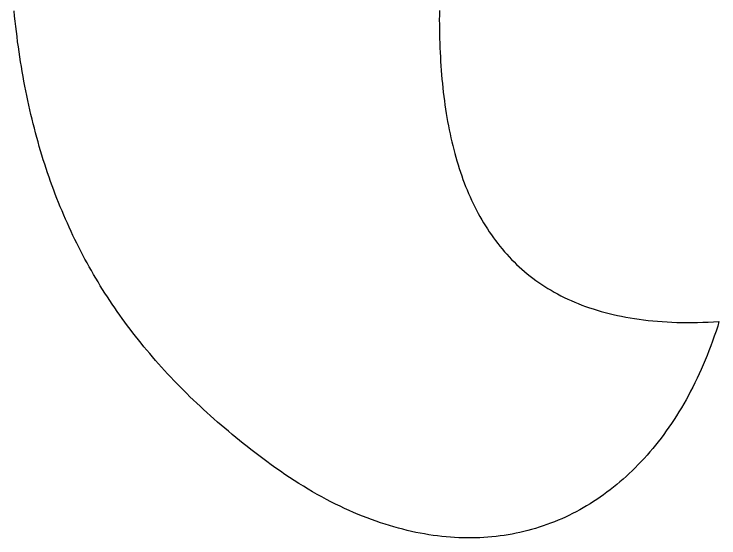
# Model space of a CAD drawing. Extents: x -11.5 to 11.5, y -11 to 11.
# Drawn here: x -2.529 to -1.228, y -3.631 to -2.664 of the extents above; entities that cross this region are included whole.
import ezdxf

# ---------------------------------------------------------------- set-up
doc = ezdxf.new("R2010")
doc.units = 0
doc.layers.add('1', color=30, linetype='CONTINUOUS')

msp = doc.modelspace()

# ---------------------------------------------------------------- linework, layer by layer
at = {"layer": '1'}
msp.add_polyline3d([(-1.74389, -2.65726, 0), (-1.74395, -2.66604, 0), (-1.74396, -2.67477, 0), (-1.74391, -2.68346, 0), (-1.74381, -2.69211, 0), (-1.74366, -2.70071, 0), (-1.74346, -2.70927, 0), (-1.7432, -2.71778, 0), (-1.74289, -2.72625, 0), (-1.74252, -2.73467, 0), (-1.74209, -2.74304, 0), (-1.74161, -2.75137, 0), (-1.74107, -2.75965, 0), (-1.74048, -2.76787, 0), (-1.73982, -2.77605, 0), (-1.73911, -2.78418, 0), (-1.73834, -2.79226, 0), (-1.7375, -2.80029, 0), (-1.73661, -2.80826, 0), (-1.73565, -2.81618, 0), (-1.73463, -2.82405, 0), (-1.73355, -2.83186, 0), (-1.73241, -2.83962, 0), (-1.7312, -2.84732, 0), (-1.72993, -2.85497, 0), (-1.72859, -2.86256, 0), (-1.72719, -2.87009, 0), (-1.72572, -2.87757, 0), (-1.72418, -2.88499, 0), (-1.72258, -2.89234, 0), (-1.72091, -2.89964, 0), (-1.71917, -2.90688, 0), (-1.71736, -2.91405, 0), (-1.71548, -2.92117, 0), (-1.71353, -2.92822, 0), (-1.71151, -2.93521, 0), (-1.70942, -2.94213, 0), (-1.70726, -2.94899, 0), (-1.70502, -2.95579, 0), (-1.70271, -2.96252, 0), (-1.70033, -2.96918, 0), (-1.69787, -2.97578, 0), (-1.69533, -2.98231, 0), (-1.69272, -2.98877, 0), (-1.69004, -2.99516, 0), (-1.68728, -3.00149, 0), (-1.68444, -3.00774, 0), (-1.68152, -3.01392, 0), (-1.67852, -3.02003, 0), (-1.67545, -3.02607, 0), (-1.67229, -3.03203, 0), (-1.66906, -3.03793, 0), (-1.66574, -3.04375, 0), (-1.66234, -3.04949, 0), (-1.65886, -3.05516, 0), (-1.65529, -3.06075, 0), (-1.65165, -3.06627, 0), (-1.64792, -3.07171, 0), (-1.6441, -3.07707, 0), (-1.6402, -3.08235, 0), (-1.63621, -3.08756, 0), (-1.63214, -3.09268, 0), (-1.62798, -3.09772, 0), (-1.62373, -3.10269, 0), (-1.61939, -3.10757, 0), (-1.61497, -3.11237, 0), (-1.61045, -3.11709, 0), (-1.60585, -3.12172, 0), (-1.60115, -3.12627, 0), (-1.59637, -3.13073, 0), (-1.59149, -3.13511, 0), (-1.58652, -3.1394, 0), (-1.58145, -3.14361, 0), (-1.5763, -3.14773, 0), (-1.57105, -3.15176, 0), (-1.5657, -3.1557, 0), (-1.56026, -3.15955, 0), (-1.55472, -3.16331, 0), (-1.54909, -3.16699, 0), (-1.54336, -3.17057, 0), (-1.53753, -3.17406, 0), (-1.5316, -3.17745, 0), (-1.52558, -3.18076, 0), (-1.51945, -3.18397, 0), (-1.51323, -3.18708, 0), (-1.5069, -3.1901, 0), (-1.50048, -3.19303, 0), (-1.49395, -3.19586, 0), (-1.48731, -3.19859, 0), (-1.48058, -3.20122, 0), (-1.47374, -3.20376, 0), (-1.4668, -3.20619, 0), (-1.45975, -3.20853, 0), (-1.4526, -3.21077, 0), (-1.44534, -3.21291, 0), (-1.43798, -3.21494, 0), (-1.4305, -3.21687, 0), (-1.42292, -3.2187, 0), (-1.41523, -3.22043, 0), (-1.40744, -3.22205, 0), (-1.39953, -3.22357, 0), (-1.39151, -3.22499, 0), (-1.38338, -3.22629, 0), (-1.37514, -3.22749, 0), (-1.36679, -3.22859, 0), (-1.35833, -3.22957, 0), (-1.34975, -3.23045, 0), (-1.34106, -3.23122, 0), (-1.33225, -3.23188, 0), (-1.32333, -3.23243, 0), (-1.31429, -3.23287, 0), (-1.30514, -3.23319, 0), (-1.29587, -3.23341, 0), (-1.28649, -3.23351, 0), (-1.27698, -3.23349, 0), (-1.26736, -3.23337, 0), (-1.25762, -3.23313, 0), (-1.24776, -3.23277, 0), (-1.23777, -3.23229, 0), (-1.22767, -3.2317, 0), (-1.22994, -3.2405, 0), (-1.23299, -3.24973, 0), (-1.23612, -3.25887, 0), (-1.23933, -3.2679, 0), (-1.24263, -3.27683, 0), (-1.24601, -3.28566, 0), (-1.24947, -3.29439, 0), (-1.253, -3.30301, 0), (-1.25662, -3.31154, 0), (-1.26032, -3.31996, 0), (-1.26409, -3.32827, 0), (-1.26794, -3.33649, 0), (-1.27187, -3.3446, 0), (-1.27588, -3.35261, 0), (-1.27996, -3.36051, 0), (-1.28412, -3.36831, 0), (-1.28835, -3.376, 0), (-1.29265, -3.38358, 0), (-1.29703, -3.39106, 0), (-1.30148, -3.39844, 0), (-1.306, -3.4057, 0), (-1.31059, -3.41286, 0), (-1.31525, -3.41991, 0), (-1.31998, -3.42685, 0), (-1.32479, -3.43369, 0), (-1.32966, -3.44041, 0), (-1.3346, -3.44703, 0), (-1.3396, -3.45354, 0), (-1.34467, -3.45993, 0), (-1.34981, -3.46622, 0), (-1.35502, -3.47239, 0), (-1.36029, -3.47846, 0), (-1.36562, -3.48441, 0), (-1.37102, -3.49025, 0), (-1.37648, -3.49598, 0), (-1.382, -3.50159, 0), (-1.38758, -3.5071, 0), (-1.39323, -3.51248, 0), (-1.39893, -3.51776, 0), (-1.4047, -3.52292, 0), (-1.41052, -3.52796, 0), (-1.4164, -3.53289, 0), (-1.42234, -3.53771, 0), (-1.42834, -3.54241, 0), (-1.4344, -3.54699, 0), (-1.44051, -3.55145, 0), (-1.44667, -3.5558, 0), (-1.45289, -3.56003, 0), (-1.45917, -3.56415, 0), (-1.46549, -3.56814, 0), (-1.47188, -3.57202, 0), (-1.47831, -3.57578, 0), (-1.48479, -3.57941, 0), (-1.49133, -3.58293, 0), (-1.49791, -3.58633, 0), (-1.50455, -3.58961, 0), (-1.51123, -3.59276, 0), (-1.51796, -3.5958, 0), (-1.52474, -3.59871, 0), (-1.53157, -3.6015, 0), (-1.53845, -3.60417, 0), (-1.54537, -3.60672, 0), (-1.55233, -3.60914, 0), (-1.55934, -3.61144, 0), (-1.56639, -3.61361, 0), (-1.57349, -3.61566, 0), (-1.58063, -3.61759, 0), (-1.58781, -3.61939, 0), (-1.59503, -3.62106, 0), (-1.6023, -3.62261, 0), (-1.6096, -3.62403, 0), (-1.61694, -3.62533, 0), (-1.62432, -3.6265, 0), (-1.63174, -3.62754, 0), (-1.6392, -3.62845, 0), (-1.6467, -3.62923, 0), (-1.65423, -3.62989, 0), (-1.66179, -3.63041, 0), (-1.6694, -3.63081, 0), (-1.67703, -3.63108, 0), (-1.6847, -3.63121, 0), (-1.6924, -3.63122, 0), (-1.70014, -3.63109, 0), (-1.70791, -3.63084, 0), (-1.71571, -3.63045, 0), (-1.72354, -3.62993, 0), (-1.7314, -3.62927, 0), (-1.73928, -3.62848, 0), (-1.7472, -3.62756, 0), (-1.75515, -3.62651, 0), (-1.76312, -3.62532, 0), (-1.77112, -3.624, 0), (-1.77915, -3.62254, 0), (-1.7872, -3.62095, 0), (-1.79527, -3.61922, 0), (-1.80338, -3.61735, 0), (-1.8115, -3.61535, 0), (-1.81965, -3.61321, 0), (-1.82782, -3.61094, 0), (-1.83601, -3.60852, 0), (-1.84422, -3.60597, 0), (-1.85246, -3.60328, 0), (-1.86071, -3.60045, 0), (-1.86898, -3.59748, 0), (-1.87727, -3.59438, 0), (-1.88558, -3.59113, 0), (-1.89391, -3.58774, 0), (-1.90225, -3.58421, 0), (-1.91061, -3.58054, 0), (-1.91898, -3.57673, 0), (-1.92737, -3.57277, 0), (-1.93578, -3.56868, 0), (-1.94419, -3.56444, 0), (-1.95262, -3.56006, 0), (-1.96107, -3.55553, 0), (-1.96952, -3.55086, 0), (-1.97798, -3.54605, 0), (-1.98646, -3.54109, 0), (-1.99494, -3.53598, 0), (-2.00344, -3.53073, 0), (-2.01194, -3.52534, 0), (-2.02045, -3.5198, 0), (-2.02897, -3.51411, 0), (-2.03749, -3.50827, 0), (-2.04602, -3.50229, 0), (-2.05456, -3.49616, 0), (-2.06273, -3.49015, 0), (-2.07009, -3.48467, 0), (-2.07738, -3.47916, 0), (-2.08462, -3.47364, 0), (-2.09179, -3.46809, 0), (-2.0989, -3.46252, 0), (-2.10595, -3.45694, 0), (-2.11294, -3.45133, 0), (-2.11987, -3.4457, 0), (-2.12674, -3.44005, 0), (-2.13354, -3.43438, 0), (-2.14029, -3.42868, 0), (-2.14697, -3.42296, 0), (-2.1536, -3.41722, 0), (-2.16016, -3.41146, 0), (-2.16666, -3.40567, 0), (-2.1731, -3.39986, 0), (-2.17949, -3.39403, 0), (-2.18581, -3.38817, 0), (-2.19207, -3.38228, 0), (-2.19827, -3.37638, 0), (-2.20442, -3.37044, 0), (-2.2105, -3.36448, 0), (-2.21652, -3.3585, 0), (-2.22248, -3.35249, 0), (-2.22839, -3.34645, 0), (-2.23423, -3.34039, 0), (-2.24002, -3.33429, 0), (-2.24575, -3.32818, 0), (-2.25141, -3.32203, 0), (-2.25702, -3.31586, 0), (-2.26257, -3.30965, 0), (-2.26806, -3.30342, 0), (-2.2735, -3.29717, 0), (-2.27887, -3.29088, 0), (-2.28419, -3.28456, 0), (-2.28944, -3.27821, 0), (-2.29464, -3.27184, 0), (-2.29978, -3.26543, 0), (-2.30487, -3.25899, 0), (-2.30989, -3.25252, 0), (-2.31486, -3.24603, 0), (-2.31977, -3.23949, 0), (-2.32462, -3.23293, 0), (-2.32942, -3.22634, 0), (-2.33416, -3.21971, 0), (-2.33884, -3.21305, 0), (-2.34346, -3.20636, 0), (-2.34803, -3.19963, 0), (-2.35253, -3.19288, 0), (-2.35699, -3.18608, 0), (-2.36138, -3.17926, 0), (-2.36572, -3.1724, 0), (-2.37, -3.1655, 0), (-2.37423, -3.15857, 0), (-2.3784, -3.1516, 0), (-2.38251, -3.1446, 0), (-2.38657, -3.13757, 0), (-2.39057, -3.13049, 0), (-2.39451, -3.12338, 0), (-2.3984, -3.11624, 0), (-2.40224, -3.10906, 0), (-2.40601, -3.10183, 0), (-2.40974, -3.09458, 0), (-2.4134, -3.08728, 0), (-2.41701, -3.07995, 0), (-2.42057, -3.07257, 0), (-2.42407, -3.06516, 0), (-2.42752, -3.05771, 0), (-2.43091, -3.05022, 0), (-2.43424, -3.04269, 0), (-2.43752, -3.03512, 0), (-2.44075, -3.02751, 0), (-2.44392, -3.01986, 0), (-2.44704, -3.01217, 0), (-2.4501, -3.00444, 0), (-2.45311, -2.99667, 0), (-2.45607, -2.98885, 0), (-2.45897, -2.98099, 0), (-2.46182, -2.97309, 0), (-2.46461, -2.96515, 0), (-2.46735, -2.95717, 0), (-2.47003, -2.94914, 0), (-2.47267, -2.94107, 0), (-2.47525, -2.93295, 0), (-2.47777, -2.92479, 0), (-2.48024, -2.91659, 0), (-2.48266, -2.90834, 0), (-2.48503, -2.90004, 0), (-2.48734, -2.89171, 0), (-2.4896, -2.88332, 0), (-2.49181, -2.87489, 0), (-2.49396, -2.86641, 0), (-2.49607, -2.85789, 0), (-2.49812, -2.84932, 0), (-2.50012, -2.8407, 0), (-2.50206, -2.83204, 0), (-2.50395, -2.82333, 0), (-2.5058, -2.81457, 0), (-2.50759, -2.80576, 0), (-2.50932, -2.7969, 0), (-2.51101, -2.788, 0), (-2.51264, -2.77904, 0), (-2.51423, -2.77004, 0), (-2.51576, -2.76099, 0), (-2.51724, -2.75188, 0), (-2.51867, -2.74273, 0), (-2.52004, -2.73352, 0), (-2.52137, -2.72427, 0), (-2.52265, -2.71496, 0), (-2.52387, -2.7056, 0), (-2.52505, -2.69619, 0), (-2.52617, -2.68673, 0), (-2.52724, -2.67722, 0), (-2.52827, -2.66765, 0), (-2.52924, -2.65803, 0)], dxfattribs=at)

doc.saveas('drawing.dxf')
